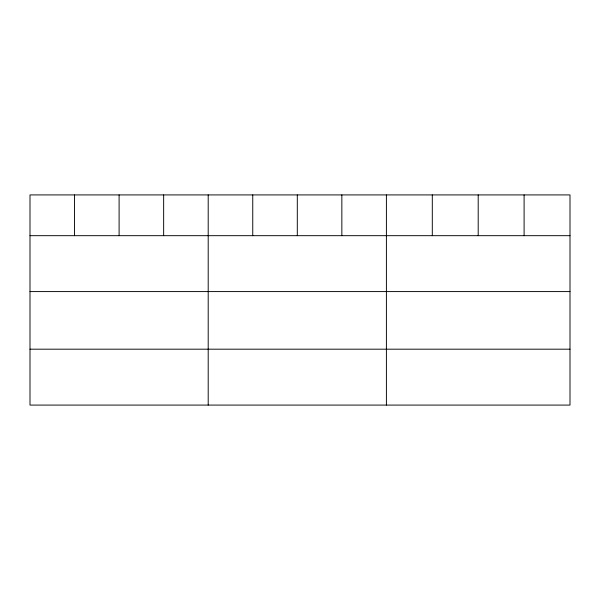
<?xml version="1.0" encoding="UTF-8"?>
<svg xmlns="http://www.w3.org/2000/svg" width="600" height="600" viewBox="0 0 600 600"><rect width="100%" height="100%" fill="white"/><g stroke="black" fill="none" stroke-linecap="round" stroke-linejoin="round"><path stroke-width="0.9" d="M570 235.68L570 405.082L30 405.082L30 194.917L570 194.917L570 235.68L30 235.68M30 291.585L570 291.585M30 349.185L570 349.185M524.1 194.917L524.1 235.68M478.2 194.917L478.2 235.68M432.3 194.917L432.3 235.68M386.4 194.917L386.4 405.082M341.85 194.917L341.85 235.68M297.3 194.917L297.3 235.68M252.75 194.917L252.75 235.68M208.2 194.917L208.2 405.082M163.65 194.917L163.65 235.68M119.1 194.917L119.1 235.68M74.55 194.917L74.55 235.68"/></g></svg>
